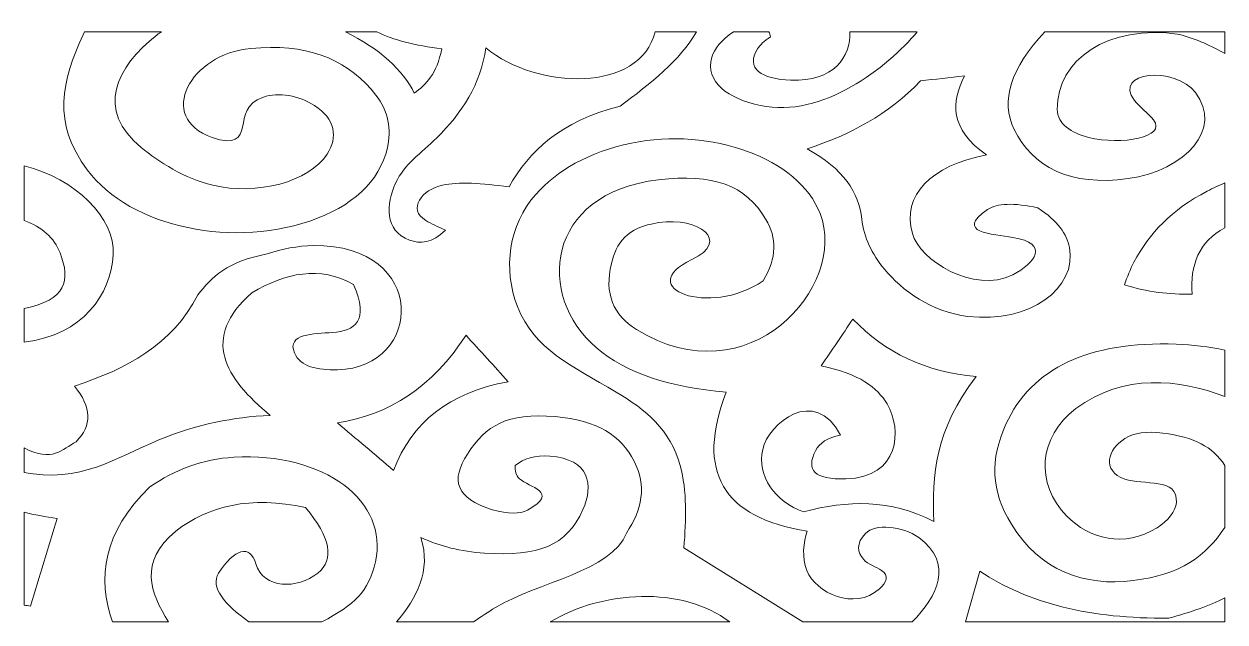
# Model space of a CAD drawing. Header units: millimetres. Extents: x -1200 to 1200, y -590 to 605.
import ezdxf

# ---------------------------------------------------------------- set-up
doc = ezdxf.new("R2010")
doc.units = ezdxf.units.MM
doc.header["$MEASUREMENT"] = 0
doc.layers.add('Layer 1', color=7, linetype='Continuous')

msp = doc.modelspace()

# ---------------------------------------------------------------- linework, layer by layer
at = {"layer": 'Layer 1', "color": 250, "lineweight": 20}
for points, knots in [([(1199.95, 546.0874), (1173.5343, 561.8414), (1143.1579, 574.364), (1109.9927, 584.605), (964.1168, 605.3298), (863.6025, 533.4615), (864.7364, 434.6022), (865.0582, 405.2468), (892.7686, 387.387), (927.3127, 378.7151), (993.2598, 362.1559), (1084.1288, 379.0764), (1057.0696, 413.5316), (1047.0334, 426.3124), (1028.8076, 440.4247), (1019.2234, 452.6996), (974.5436, 510.0113), (1099.4893, 522.3585), (1141.0817, 468.0973), (1196.3492, 395.9813), (1121.4231, 312.8656), (1006.2686, 296.296), (890.9529, 279.6956), (814.4716, 320.438), (778.5025, 394.5825), (750.8612, 451.5278), (771.3777, 516.6547), (839.991, 589.9734), (839.991, 589.9734), (1199.95, 589.9734), (1199.95, 589.9734), (1199.95, 589.9734), (1199.95, 546.0874), (1199.95, 546.0874)], [0, 0, 0, 0, 0.090909091, 0.090909091, 0.090909091, 0.181818182, 0.181818182, 0.181818182, 0.272727273, 0.272727273, 0.272727273, 0.363636364, 0.363636364, 0.363636364, 0.454545455, 0.454545455, 0.454545455, 0.545454545, 0.545454545, 0.545454545, 0.636363636, 0.636363636, 0.636363636, 0.727272727, 0.727272727, 0.727272727, 0.818181818, 0.818181818, 0.818181818, 0.909090909, 0.909090909, 0.909090909, 1, 1, 1, 1]), ([(-934.0475, 583.6295), (-1017.3011, 518.8742), (-1057.5527, 433.3685), (-965.6726, 358.3051), (-931.0824, 330.0442), (-879.952, 296.3425), (-822.7539, 282.927), (-734.9035, 262.3157), (-630.2368, 289.5806), (-594.3521, 345.0238), (-572.5178, 378.746), (-578.0569, 416.0455), (-619.5956, 442.4276), (-650.9144, 462.3212), (-691.2503, 470.002), (-721.7647, 459.0538), (-758.5382, 445.8756), (-758.1475, 422.7971), (-763.2344, 398.8668), (-767.5016, 378.7511), (-777.806, 361.8617), (-824.2938, 378.5705), (-937.0582, 419.1322), (-867.2957, 545.5403), (-746.9699, 556.5453), (-636.9864, 566.611), (-562.1905, 537.7872), (-506.3331, 475.0193), (-479.0595, 444.3839), (-465.9283, 409.9028), (-471.5898, 370.3012), (-481.4727, 301.236), (-533.9439, 247.522), (-613.367, 217.1136), (-777.8671, 154.1238), (-986.9705, 197.6277), (-1073.6104, 313.645), (-1144.7137, 408.8653), (-1124.626, 491.8469), (-1081.9382, 583.6759), (-1081.9382, 583.6759), (-1078.9886, 589.9734), (-1078.9886, 589.9734), (-1078.9886, 589.9734), (-925.1759, 589.9734), (-925.1759, 589.9734), (-927.9491, 588.146), (-930.9446, 586.0452), (-934.0475, 583.6295)], [0, 0, 0, 0, 0.0625, 0.0625, 0.0625, 0.125, 0.125, 0.125, 0.1875, 0.1875, 0.1875, 0.25, 0.25, 0.25, 0.3125, 0.3125, 0.3125, 0.375, 0.375, 0.375, 0.4375, 0.4375, 0.4375, 0.5, 0.5, 0.5, 0.5625, 0.5625, 0.5625, 0.625, 0.625, 0.625, 0.6875, 0.6875, 0.6875, 0.75, 0.75, 0.75, 0.8125, 0.8125, 0.8125, 0.875, 0.875, 0.875, 0.9375, 0.9375, 0.9375, 1, 1, 1, 1]), ([(-495.2016, 589.9734), (-462.703, 573.058), (-417.3872, 562.6725), (-365.3758, 555.7194), (-374.7605, 505.9593), (-396.5642, 484.3519), (-420.13, 466.7759), (-442.7379, 513.9292), (-488.6053, 555.0019), (-557.7472, 589.9734), (-557.7472, 589.9734), (-495.2016, 589.9734), (-495.2016, 589.9734)], [0, 0, 0, 0, 0.25, 0.25, 0.25, 0.5, 0.5, 0.5, 0.75, 0.75, 0.75, 1, 1, 1, 1]), ([(60.9364, 589.9734), (31.8625, 467.4779), (-175.0116, 473.1714), (-277.2266, 557.6757), (-287.3929, 484.2383), (-325.0627, 427.4427), (-375.0595, 378.0956), (-407.2208, 346.3607), (-439.7501, 325.3726), (-457.3554, 287.33), (-476.9757, 244.9411), (-480.247, 192.2903), (-429.645, 173.5064), (-409.0137, 165.8514), (-384.1072, 166.2334), (-357.9596, 193.1369), (-372.8454, 200.2396), (-386.6891, 206.3098), (-397.0699, 212.4885), (-434.8317, 234.9477), (-405.0374, 274.6628), (-363.6827, 283.2367), (-331.8047, 289.8592), (-285.5542, 287.4642), (-230.7617, 279.6854), (-190.5178, 350.6709), (-129.0523, 410.8114), (-8.8106, 440.9668), (51.9117, 486.5767), (111.6763, 532.5789), (143.5467, 589.9734), (143.5467, 589.9734), (60.9364, 589.9734), (60.9364, 589.9734)], [0, 0, 0, 0, 0.090909091, 0.090909091, 0.090909091, 0.181818182, 0.181818182, 0.181818182, 0.272727273, 0.272727273, 0.272727273, 0.363636364, 0.363636364, 0.363636364, 0.454545455, 0.454545455, 0.454545455, 0.545454545, 0.545454545, 0.545454545, 0.636363636, 0.636363636, 0.636363636, 0.727272727, 0.727272727, 0.727272727, 0.818181818, 0.818181818, 0.818181818, 0.909090909, 0.909090909, 0.909090909, 1, 1, 1, 1]), ([(585.0585, 589.9734), (525.654, 518.2187), (395.2307, 416.2519), (271.4724, 442.2468), (207.3793, 455.6935), (160.1406, 490.03), (174.5131, 538.7886), (179.4315, 555.4459), (193.053, 572.4696), (217.8521, 589.9734), (217.8521, 589.9734), (288.2044, 589.9734), (288.2044, 589.9734), (290.3267, 587.0362), (291.4527, 583.5572), (291.5984, 579.5464), (279.0954, 571.5507), (271.0358, 563.5551), (265.9872, 555.5594), (241.2953, 516.4328), (273.7556, 495.1299), (332.3402, 492.967), (417.7314, 489.8234), (452.559, 539.2067), (450.4063, 589.9734), (450.4063, 589.9734), (585.0585, 589.9734), (585.0585, 589.9734)], [0, 0, 0, 0, 0.111111111, 0.111111111, 0.111111111, 0.222222222, 0.222222222, 0.222222222, 0.333333333, 0.333333333, 0.333333333, 0.444444444, 0.444444444, 0.444444444, 0.555555556, 0.555555556, 0.555555556, 0.666666667, 0.666666667, 0.666666667, 0.777777778, 0.777777778, 0.777777778, 0.888888889, 0.888888889, 0.888888889, 1, 1, 1, 1]), ([(679.375, 501.5873), (649.9869, 498.258), (620.614, 494.9233), (591.2412, 491.5991), (527.9906, 424.2424), (449.893, 383.8357), (365.0458, 355.6675), (437.7271, 315.973), (468.1571, 268.1125), (474.1174, 215.5392), (478.2774, 178.8076), (494.2434, 145.1216), (519.5176, 115.0745), (555.1495, 72.7113), (612.5008, 29.8165), (686.3543, 20.8245), (810.12, 5.752), (904.9882, 78.0693), (889.1755, 158.7694), (884.0042, 185.0947), (866.1997, 211.4097), (826.2545, 237.7299), (777.9126, 248.2704), (744.3645, 247.1915), (725.6177, 234.4935), (657.8549, 188.5687), (735.8375, 185.2651), (776.1047, 178.6941), (850.1878, 166.5947), (820.9452, 126.7764), (775.7523, 104.214), (696.6431, 64.7156), (589.8621, 133.8688), (575.1756, 186.5297), (553.8701, 262.9093), (611.7118, 322.4666), (723.4343, 343.6714), (648.8452, 396.3117), (653.0743, 448.9521), (679.375, 501.5873)], [0, 0, 0, 0, 0.076923077, 0.076923077, 0.076923077, 0.153846154, 0.153846154, 0.153846154, 0.230769231, 0.230769231, 0.230769231, 0.307692308, 0.307692308, 0.307692308, 0.384615385, 0.384615385, 0.384615385, 0.461538462, 0.461538462, 0.461538462, 0.538461538, 0.538461538, 0.538461538, 0.615384615, 0.615384615, 0.615384615, 0.692307692, 0.692307692, 0.692307692, 0.769230769, 0.769230769, 0.769230769, 0.846153846, 0.846153846, 0.846153846, 0.923076923, 0.923076923, 0.923076923, 1, 1, 1, 1]), ([(481.6638, -412.8829), (500.602, -393.5879), (554.912, -397.2167), (588.1001, -421.405), (658.3758, -472.6001), (625.272, -538.2121), (575.0915, -590.0265), (575.0915, -590.0265), (356.0746, -590.0265), (356.0746, -590.0265), (356.0746, -590.0265), (118.6709, -441.7736), (118.6709, -441.7736), (123.1527, -384.3792), (125.2671, -328.7088), (111.1477, -277.4932), (91.1903, -205.1397), (42.8714, -165.9873), (-16.6786, -130.4428), (-107.5167, -76.2075), (-179.5393, -46.0779), (-213.7923, 40.357), (-243.7933, 116.0759), (-231.1985, 203.3161), (-177.4401, 264.7573), (-136.2845, 311.8228), (-71.7852, 349.4371), (13.6518, 367.1577), (172.5287, 400.1005), (347.7774, 337.3121), (390.7796, 226.5752), (447.6942, 79.9792), (247.156, -144.034), (24.1554, -5.5265), (-22.187, 23.2661), (-41.087, 66.2436), (-26.1477, 126.73), (-16.3644, 166.3212), (2.9952, 198.531), (68.0153, 208.292), (149.1852, 220.479), (212.7804, 171.3127), (134.7975, 134.6481), (15.483, 78.5649), (169.4643, 17.7017), (277.0115, 92.1352), (305.3501, 138.2201), (304.0247, 178.3689), (282.65, 214.5016), (241.5864, 283.9129), (177.4166, 306.8108), (67.6629, 293.8855), (-160.1336, 267.0543), (-176.2297, 60.7565), (-56.7311, -41.4736), (3.7996, -93.2622), (91.6653, -120.718), (203.1121, -130.5306), (141.8995, -289.2208), (195.8493, -381.7932), (364.9692, -408.2527), (357.2313, -431.4809), (354.1745, -461.3473), (364.5479, -487.2391), (382.4365, -531.9302), (459.2242, -568.1818), (509.2131, -523.8519), (522.7887, -511.8196), (529.6379, -497.0413), (513.8099, -486.7848), (503.7201, -480.2345), (486.4978, -475.3823), (477.3044, -464.7179), (465.5063, -450.9926), (462.281, -432.6268), (481.6638, -412.8829)], [0, 0, 0, 0, 0.04, 0.04, 0.04, 0.08, 0.08, 0.08, 0.12, 0.12, 0.12, 0.16, 0.16, 0.16, 0.2, 0.2, 0.2, 0.24, 0.24, 0.24, 0.28, 0.28, 0.28, 0.32, 0.32, 0.32, 0.36, 0.36, 0.36, 0.4, 0.4, 0.4, 0.44, 0.44, 0.44, 0.48, 0.48, 0.48, 0.52, 0.52, 0.52, 0.56, 0.56, 0.56, 0.6, 0.6, 0.6, 0.64, 0.64, 0.64, 0.68, 0.68, 0.68, 0.72, 0.72, 0.72, 0.76, 0.76, 0.76, 0.8, 0.8, 0.8, 0.84, 0.84, 0.84, 0.88, 0.88, 0.88, 0.92, 0.92, 0.92, 0.96, 0.96, 0.96, 1, 1, 1, 1]), ([(-1200.05, 321.5323), (-1097.8733, 297.3388), (-1017.5232, 217.1703), (-1021.7138, 144.1821), (-1026.2876, 64.5712), (-1081.9306, -16.2167), (-1200.05, -30.7163), (-1200.05, -30.7163), (-1200.05, 36.3308), (-1200.05, 36.3308), (-1115.4174, 53.85), (-1106.561, 92.7444), (-1128.0583, 147.6612), (-1139.956, 178.0488), (-1163.9585, 199.6562), (-1200.05, 212.4885), (-1200.05, 212.4885), (-1200.05, 321.5323), (-1200.05, 321.5323)], [0, 0, 0, 0, 0.166666667, 0.166666667, 0.166666667, 0.333333333, 0.333333333, 0.333333333, 0.5, 0.5, 0.5, 0.666666667, 0.666666667, 0.666666667, 0.833333333, 0.833333333, 0.833333333, 1, 1, 1, 1]), ([(1134.0795, 65.0977), (1089.1314, 64.7725), (1044.1834, 69.2064), (999.2355, 84.0829), (1004.8436, 99.7129), (1010.2983, 115.0745), (1018.0667, 129.5482), (1048.6117, 186.4213), (1093.5979, 234.4831), (1164.4558, 271.2044), (1175.963, 277.1715), (1187.8224, 282.8186), (1199.95, 288.094), (1199.95, 288.094), (1199.95, 198.1232), (1199.95, 198.1232), (1147.4787, 170.2493), (1130.2258, 123.3695), (1134.0795, 65.0977)], [0, 0, 0, 0, 0.166666667, 0.166666667, 0.166666667, 0.333333333, 0.333333333, 0.333333333, 0.5, 0.5, 0.5, 0.666666667, 0.666666667, 0.666666667, 0.833333333, 0.833333333, 0.833333333, 1, 1, 1, 1]), ([(-659.426, -52.1741), (-647.2064, -80.1099), (-614.5774, -86.5621), (-573.3068, -85.7363), (-401.9654, -82.2881), (-390.1366, 165.4179), (-621.8249, 162.3311), (-653.634, 161.9129), (-684.2327, 155.6929), (-714.0269, 145.6841), (-792.9291, 131.133), (-826.0636, 98.7993), (-852.663, 63.9208), (-903.8395, -36.0123), (-995.7808, -84.4406), (-1099.1298, -118.4571), (-1064.6164, -160.557), (-1063.5897, -197.5931), (-1096.0424, -229.5656), (-1123.4463, -244.8653), (-1143.2581, -271.7997), (-1200.05, -242.0933), (-1200.05, -242.0933), (-1200.05, -291.492), (-1200.05, -291.492), (-1194.6489, -292.3746), (-1188.6886, -293.211), (-1182.0924, -294.0472), (-1071.6647, -308.0253), (-1001.4041, -252.6596), (-914.9021, -219.7736), (-852.1803, -195.9207), (-784.2183, -180.11), (-707.8673, -177.1574), (-798.92, -101.6967), (-847.5913, -22.8496), (-744.84, 68.1174), (-677.0618, 107.6104), (-609.276, 122.8946), (-541.4979, 84.888), (-510.1102, 11.3784), (-538.1576, -8.2261), (-584.247, -11.4626), (-619.5802, -13.9403), (-676.4795, -13.1712), (-659.426, -52.1741)], [0, 0, 0, 0, 0.066666667, 0.066666667, 0.066666667, 0.133333333, 0.133333333, 0.133333333, 0.2, 0.2, 0.2, 0.266666667, 0.266666667, 0.266666667, 0.333333333, 0.333333333, 0.333333333, 0.4, 0.4, 0.4, 0.466666667, 0.466666667, 0.466666667, 0.533333333, 0.533333333, 0.533333333, 0.6, 0.6, 0.6, 0.666666667, 0.666666667, 0.666666667, 0.733333333, 0.733333333, 0.733333333, 0.8, 0.8, 0.8, 0.866666667, 0.866666667, 0.866666667, 0.933333333, 0.933333333, 0.933333333, 1, 1, 1, 1]), ([(702.7567, -99.4099), (602.6639, -90.48), (520.5595, -52.1741), (456.4586, 15.5182), (435.3444, -15.6128), (414.2302, -46.7334), (393.1162, -77.8593), (469.0764, -93.7474), (505.3136, -121.4613), (524.6503, -154.2028), (555.433, -206.3115), (549.7484, -300.9227), (442.5612, -303.9682), (378.5064, -305.7851), (362.081, -286.2115), (381.8467, -247.7919), (389.7912, -232.3478), (405.3282, -221.3325), (431.8204, -216.7177), (379.6709, -118.0028), (287.9439, -192.2094), (276.0921, -245.4536), (264.5468, -297.3146), (300.3319, -349.7072), (357.9362, -369.9415), (444.7293, -346.3262), (531.5301, -344.1323), (618.308, -389.0971), (613.9334, -298.063), (620.4225, -205.1914), (702.7567, -99.4099)], [0, 0, 0, 0, 0.1, 0.1, 0.1, 0.2, 0.2, 0.2, 0.3, 0.3, 0.3, 0.4, 0.4, 0.4, 0.5, 0.5, 0.5, 0.6, 0.6, 0.6, 0.7, 0.7, 0.7, 0.8, 0.8, 0.8, 0.9, 0.9, 0.9, 1, 1, 1, 1]), ([(-573.8432, -191.6829), (-470.1648, -176.1973), (-383.7089, -119.7011), (-316.7504, -16.7432), (-288.634, -47.7193), (-260.51, -78.7058), (-232.3935, -109.682), (-350.0382, -131.4133), (-426.3584, -190.6402), (-461.37, -287.3522), (-498.8636, -255.4625), (-536.3571, -223.5726), (-573.8432, -191.6829)], [0, 0, 0, 0, 0.25, 0.25, 0.25, 0.5, 0.5, 0.5, 0.75, 0.75, 0.75, 1, 1, 1, 1]), ([(1199.95, -46.7645), (1167.459, -39.6979), (1134.9681, -35.7026), (1102.4771, -34.567), (928.5001, -28.5173), (813.246, -82.154), (762.1384, -194.8213), (730.3139, -265.0066), (732.1296, -327.5113), (773.0938, -394.6048), (829.5564, -487.0636), (919.5213, -519.8825), (1016.6035, -507.334), (1111.8927, -495.0334), (1161.5753, -458.5237), (1199.95, -400.9022), (1199.95, -400.9022), (1199.95, -277.0338), (1199.95, -277.0338), (1173.2126, -238.8001), (1140.7292, -221.0743), (1075.487, -212.3869), (1043.5399, -208.1336), (1018.2505, -211.8295), (999.6569, -223.4798), (965.9862, -244.5607), (952.2727, -287.1819), (999.8561, -304.4378), (1036.7599, -317.8174), (1106.7215, -299.7355), (1102.8296, -351.137), (1101.4813, -368.966), (1085.8371, -388.2609), (1064.1407, -401.6817), (998.4771, -442.3052), (928.8526, -424.497), (883.5063, -378.1282), (820.409, -313.6311), (826.7755, -219.4793), (902.031, -163.489), (997.4122, -92.5344), (1108.5142, -104.2775), (1199.95, -139.3625), (1199.95, -139.3625), (1199.95, -46.7645), (1199.95, -46.7645)], [0, 0, 0, 0, 0.066666667, 0.066666667, 0.066666667, 0.133333333, 0.133333333, 0.133333333, 0.2, 0.2, 0.2, 0.266666667, 0.266666667, 0.266666667, 0.333333333, 0.333333333, 0.333333333, 0.4, 0.4, 0.4, 0.466666667, 0.466666667, 0.466666667, 0.533333333, 0.533333333, 0.533333333, 0.6, 0.6, 0.6, 0.666666667, 0.666666667, 0.666666667, 0.733333333, 0.733333333, 0.733333333, 0.8, 0.8, 0.8, 0.866666667, 0.866666667, 0.866666667, 0.933333333, 0.933333333, 0.933333333, 1, 1, 1, 1]), ([(-455.7389, -590.0265), (-414.8207, -541.3143), (-386.2371, -488.7875), (-406.8838, -421.0334), (-369.1833, -438.47), (-327.2079, -449.4957), (-279.8389, -452.4379), (-171.6866, -459.1586), (-116.0896, -438.4494), (-83.1468, -365.4611), (-61.1592, -316.7643), (-70.0078, -264.2169), (-148.9406, -258.3118), (-179.386, -256.0406), (-201.3275, -263.8194), (-218.366, -276.9511), (-219.6223, -287.693), (-216.7801, -296.5817), (-209.8314, -303.6017), (-192.6016, -321.0074), (-126.7539, -330.02), (-194.0724, -366.1992), (-209.4638, -374.484), (-231.9032, -375.0776), (-263.6816, -365.5076), (-338.5388, -342.9555), (-347.3797, -306.0484), (-313.8162, -254.2494), (-277.2113, -197.7428), (-235.4502, -170.9839), (-138.33, -179.4647), (-55.2142, -186.7172), (-6.8416, -217.2133), (19.1373, -268.6045), (43.967, -317.7606), (36.0225, -365.5282), (3.7001, -412.248), (-24.6002, -488.3798), (-174.0156, -510.488), (-257.9051, -561.2752), (-272.9133, -570.3549), (-287.4695, -579.9507), (-301.6273, -590.0265), (-301.6273, -590.0265), (-455.7389, -590.0265), (-455.7389, -590.0265)], [0, 0, 0, 0, 0.066666667, 0.066666667, 0.066666667, 0.133333333, 0.133333333, 0.133333333, 0.2, 0.2, 0.2, 0.266666667, 0.266666667, 0.266666667, 0.333333333, 0.333333333, 0.333333333, 0.4, 0.4, 0.4, 0.466666667, 0.466666667, 0.466666667, 0.533333333, 0.533333333, 0.533333333, 0.6, 0.6, 0.6, 0.666666667, 0.666666667, 0.666666667, 0.733333333, 0.733333333, 0.733333333, 0.8, 0.8, 0.8, 0.866666667, 0.866666667, 0.866666667, 0.933333333, 0.933333333, 0.933333333, 1, 1, 1, 1]), ([(-1023.453, -590.0265), (-1053.4464, -501.8366), (-1043.0195, -412.3409), (-948.887, -320.135), (-898.1166, -285.4217), (-842.5962, -264.315), (-780.6713, -260.7173), (-599.6536, -250.2129), (-470.8467, -349.0103), (-497.722, -469.503), (-511.0754, -529.3648), (-539.4446, -555.2358), (-605.0853, -590.0265), (-605.0853, -590.0265), (-750.9153, -590.0265), (-750.9153, -590.0265), (-799.1883, -554.3067), (-828.6301, -520.2489), (-811.1932, -492.5299), (-779.8055, -442.646), (-748.211, -434.3871), (-736.7039, -473.7306), (-722.0175, -524.0377), (-653.3659, -525.3488), (-612.9457, -492.1995), (-579.3286, -464.6406), (-587.4878, -421.023), (-637.4154, -361.3368), (-747.9429, -337.3601), (-831.6332, -357.7286), (-896.9751, -408.4386), (-971.4107, -471.4542), (-947.5463, -530.9598), (-911.4931, -590.0265), (-911.4931, -590.0265), (-1023.453, -590.0265), (-1023.453, -590.0265)], [0, 0, 0, 0, 0.083333333, 0.083333333, 0.083333333, 0.166666667, 0.166666667, 0.166666667, 0.25, 0.25, 0.25, 0.333333333, 0.333333333, 0.333333333, 0.416666667, 0.416666667, 0.416666667, 0.5, 0.5, 0.5, 0.583333333, 0.583333333, 0.583333333, 0.666666667, 0.666666667, 0.666666667, 0.75, 0.75, 0.75, 0.833333333, 0.833333333, 0.833333333, 0.916666667, 0.916666667, 0.916666667, 1, 1, 1, 1]), ([(-1200.05, -370.6333), (-1179.6179, -375.5886), (-1157.592, -379.6768), (-1133.9727, -382.9029), (-1151.7313, -441.3193), (-1169.4898, -499.7306), (-1187.2484, -558.1523), (-1191.5539, -557.6103), (-1195.8135, -557.1251), (-1200.05, -556.6811), (-1200.05, -556.6811), (-1200.05, -370.6333), (-1200.05, -370.6333)], [0, 0, 0, 0, 0.25, 0.25, 0.25, 0.5, 0.5, 0.5, 0.75, 0.75, 0.75, 1, 1, 1, 1]), ([(681.1218, -590.0265), (681.1218, -590.0265), (710.0885, -488.6585), (710.0885, -488.6585), (806.144, -552.7943), (931.9476, -584.0182), (1087.5378, -582.3199), (1131.4362, -570.8091), (1168.6771, -557.1973), (1199.95, -541.6964), (1199.95, -541.6964), (1199.95, -590.0265), (1199.95, -590.0265), (1199.95, -590.0265), (681.1218, -590.0265), (681.1218, -590.0265)], [0, 0, 0, 0, 0.2, 0.2, 0.2, 0.4, 0.4, 0.4, 0.6, 0.6, 0.6, 0.8, 0.8, 0.8, 1, 1, 1, 1]), ([(-148.4733, -590.0265), (-45.7986, -527.393), (115.5221, -516.7389), (210.2063, -590.0265), (210.2063, -590.0265), (-148.4733, -590.0265), (-148.4733, -590.0265)], [0, 0, 0, 0, 0.5, 0.5, 0.5, 1, 1, 1, 1])]:
    msp.add_open_spline(points, degree=3, knots=knots, dxfattribs=at)

doc.saveas('drawing.dxf')
